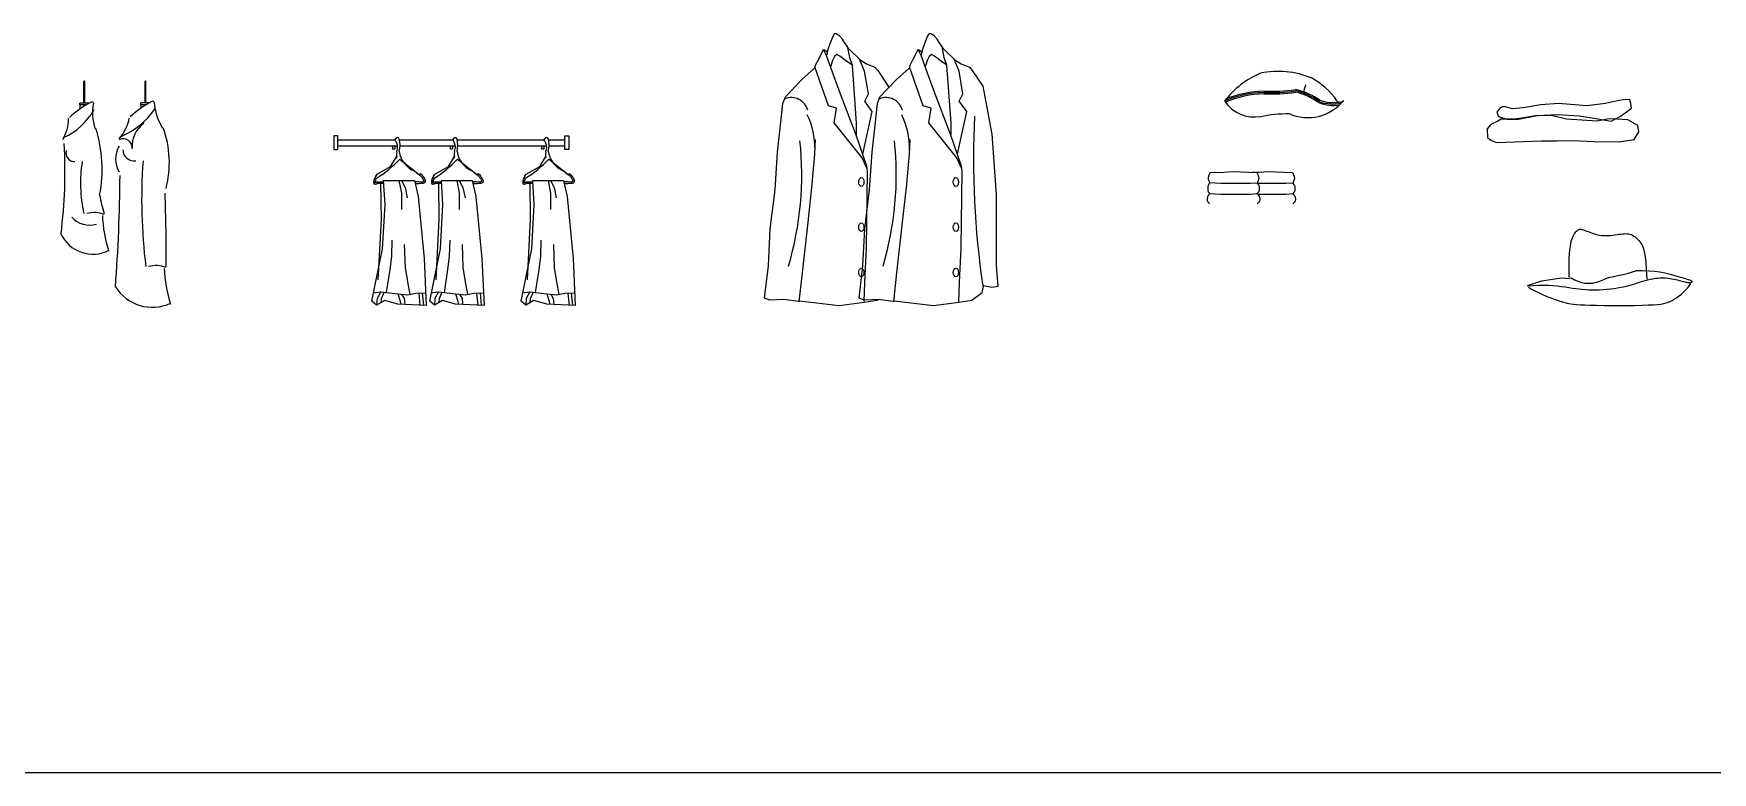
# Model space of a CAD drawing. Header units: inches. Extents: x 8.4 to 50.9, y 14.4 to 39.2.
# Drawn here: x 33.33 to 38.81, y 21.33 to 23.74 of the extents above; entities that cross this region are included whole.
import ezdxf

# ---------------------------------------------------------------- set-up
doc = ezdxf.new("R2010")
doc.units = ezdxf.units.IN
doc.header["$MEASUREMENT"] = 0
doc.layers.add('02', color=2, linetype='Continuous')
doc.layers.add('1', color=1, linetype='Continuous')

msp = doc.modelspace()

# ---------------------------------------------------------------- linework, layer by layer
at = {"layer": '02'}
for p, q in [((33.4987, 23.5132), (33.4987, 23.5832)), ((33.5017, 23.5132), (33.5017, 23.5832)), ((33.6983, 23.514), (33.6983, 23.584)), ((33.7013, 23.514), (33.7013, 23.584)), ((33.5152, 23.5132), (33.4852, 23.5132)), ((33.4852, 23.5072), (33.4852, 23.5132)), ((33.6848, 23.5079), (33.6848, 23.514)), ((33.7148, 23.514), (33.6848, 23.514)), ((38.1148, 23.4968), (38.1048, 23.4842)), ((38.1048, 23.4842), (38.1105, 23.4701)), ((38.1234, 23.5015), (38.1148, 23.4968)), ((38.1334, 23.5015), (38.1234, 23.5015)), ((38.1562, 23.4952), (38.1334, 23.5015)), ((38.1905, 23.4984), (38.1562, 23.4952)), ((38.2477, 23.5078), (38.1905, 23.4984)), ((38.3062, 23.5125), (38.2477, 23.5078)), ((38.3977, 23.5047), (38.3062, 23.5125)), ((38.4591, 23.5125), (38.3977, 23.5047)), ((38.4977, 23.5204), (38.4591, 23.5125)), ((38.5234, 23.5251), (38.4977, 23.5204)), ((38.5105, 23.4717), (38.5434, 23.4968)), ((38.5377, 23.5235), (38.5234, 23.5251)), ((38.542, 23.5125), (38.5377, 23.5235)), ((38.5434, 23.4968), (38.542, 23.5125)), ((38.0848, 23.4434), (38.0734, 23.4292)), ((38.0734, 23.4292), (38.0748, 23.4009)), ((38.1077, 23.4544), (38.0848, 23.4434)), ((38.1191, 23.4607), (38.1077, 23.4544)), ((38.1105, 23.4701), (38.1377, 23.4607)), ((38.1734, 23.4607), (38.1191, 23.4607)), ((38.1377, 23.4607), (38.1748, 23.4607)), ((38.1862, 23.4638), (38.1462, 23.4591)), ((38.1748, 23.4607), (38.2362, 23.4732)), ((38.2362, 23.4732), (38.1862, 23.4638)), ((38.2362, 23.4732), (38.302, 23.4764)), ((38.2877, 23.4717), (38.2362, 23.4732)), ((38.332, 23.4607), (38.2877, 23.4717)), ((38.302, 23.4764), (38.3734, 23.4717)), ((38.432, 23.4544), (38.332, 23.4607)), ((38.3734, 23.4717), (38.422, 23.4638)), ((38.422, 23.4638), (38.4777, 23.4544)), ((38.4705, 23.4622), (38.432, 23.4544)), ((38.4948, 23.4607), (38.4705, 23.4622)), ((38.4777, 23.4544), (38.5105, 23.4717)), ((38.532, 23.4591), (38.4948, 23.4607)), ((38.5648, 23.4402), (38.532, 23.4591)), ((38.5677, 23.4198), (38.5648, 23.4402)), ((34.3266, 23.3941), (34.5129, 23.3941)), ((34.3266, 23.3741), (34.5212, 23.3741)), ((34.5273, 23.3941), (34.7013, 23.3941)), ((34.5293, 23.3741), (34.7096, 23.3741)), ((34.7158, 23.3941), (34.9989, 23.3941)), ((34.7177, 23.3741), (35.0072, 23.3741)), ((35.0133, 23.3941), (35.0666, 23.3941)), ((35.0153, 23.3741), (35.0666, 23.3741)), ((38.0748, 23.4009), (38.0877, 23.3915)), ((38.0877, 23.3915), (38.1034, 23.3852)), ((38.1034, 23.3852), (38.2505, 23.3899)), ((38.2505, 23.3899), (38.3005, 23.3899)), ((38.3005, 23.3899), (38.3548, 23.3915)), ((38.3548, 23.3915), (38.4205, 23.3884)), ((38.4205, 23.3884), (38.5034, 23.3868)), ((38.5034, 23.3868), (38.552, 23.3947)), ((38.552, 23.3947), (38.5677, 23.4198)), ((34.504, 23.3641), (34.512, 23.3641)), ((34.6924, 23.3641), (34.7004, 23.3641)), ((34.99, 23.3641), (34.998, 23.3641)), ((38.2046, 22.919), (38.2513, 22.9342)), ((38.2513, 22.9342), (38.3139, 22.9436)), ((38.3139, 22.9436), (38.3425, 22.9424)), ((38.3447, 22.9447), (38.3577, 22.9378)), ((38.3577, 22.9378), (38.3698, 22.9327)), ((38.3698, 22.9327), (38.381, 22.9292)), ((38.431, 22.9302), (38.437, 22.9322)), ((38.437, 22.9322), (38.4427, 22.9344)), ((38.4427, 22.9344), (38.4483, 22.9367)), ((38.4483, 22.9367), (38.454, 22.9391)), ((38.454, 22.9391), (38.4599, 22.9414)), ((38.4599, 22.9414), (38.4662, 22.9437)), ((38.4662, 22.9437), (38.4732, 22.9458)), ((38.4732, 22.9458), (38.4809, 22.9477)), ((38.4809, 22.9477), (38.4895, 22.9496)), ((38.4895, 22.9496), (38.499, 22.9515)), ((38.499, 22.9515), (38.5095, 22.9537)), ((38.5095, 22.9537), (38.521, 22.9563)), ((38.521, 22.9563), (38.5336, 22.9594)), ((38.5336, 22.9594), (38.5473, 22.9633)), ((38.5473, 22.9633), (38.5583, 22.9668)), ((38.5779, 22.9666), (38.5583, 22.9668)), ((38.5651, 22.9284), (38.5726, 22.9307)), ((38.5726, 22.9307), (38.5804, 22.933)), ((38.6005, 22.9657), (38.5779, 22.9666)), ((38.5804, 22.933), (38.5884, 22.9353)), ((38.5884, 22.9353), (38.5965, 22.9374)), ((38.5965, 22.9374), (38.6048, 22.9394)), ((38.6192, 22.9644), (38.6005, 22.9657)), ((38.6048, 22.9394), (38.6131, 22.9411)), ((38.6131, 22.9411), (38.6214, 22.9425)), ((38.6345, 22.9626), (38.6192, 22.9644)), ((38.6214, 22.9425), (38.6296, 22.9435)), ((38.6296, 22.9435), (38.6377, 22.9441)), ((38.647, 22.9606), (38.6345, 22.9626)), ((38.6377, 22.9441), (38.6457, 22.9443)), ((38.6457, 22.9443), (38.6534, 22.944)), ((38.6575, 22.9584), (38.647, 22.9606)), ((38.6534, 22.944), (38.6609, 22.9433)), ((38.6664, 22.9562), (38.6575, 22.9584)), ((38.6609, 22.9433), (38.6681, 22.9424)), ((38.6745, 22.9539), (38.6664, 22.9562)), ((38.6681, 22.9424), (38.675, 22.9412)), ((38.6823, 22.9517), (38.6745, 22.9539)), ((38.675, 22.9412), (38.6816, 22.9399)), ((38.6816, 22.9399), (38.6878, 22.9385)), ((38.6898, 22.9495), (38.6823, 22.9517)), ((38.6878, 22.9385), (38.6936, 22.9371)), ((38.697, 22.9475), (38.6898, 22.9495)), ((38.6936, 22.9371), (38.6991, 22.9358)), ((38.7038, 22.9456), (38.697, 22.9475)), ((38.6991, 22.9358), (38.7041, 22.9345)), ((38.7101, 22.9438), (38.7038, 22.9456)), ((38.7041, 22.9345), (38.7088, 22.9333)), ((38.7088, 22.9333), (38.7131, 22.9322)), ((38.716, 22.9421), (38.7101, 22.9438)), ((38.7131, 22.9322), (38.7171, 22.9313)), ((38.7213, 22.9405), (38.716, 22.9421)), ((38.7171, 22.9313), (38.7208, 22.9305)), ((38.7208, 22.9305), (38.7242, 22.9298)), ((38.726, 22.9391), (38.7213, 22.9405)), ((38.73, 22.9378), (38.726, 22.9391)), ((38.7335, 22.9366), (38.73, 22.9378)), ((38.7362, 22.9355), (38.7335, 22.9366)), ((38.7384, 22.9345), (38.7362, 22.9355)), ((38.7401, 22.9336), (38.7384, 22.9345)), ((38.7411, 22.9327), (38.7401, 22.9336)), ((38.7404, 22.9301), (38.7413, 22.9307)), ((38.7417, 22.932), (38.7411, 22.9327)), ((38.7413, 22.9307), (38.7417, 22.9313)), ((38.7417, 22.9313), (38.7417, 22.932)), ((38.2046, 22.9179), (38.2229, 22.9196)), ((38.2229, 22.9196), (38.2403, 22.9204)), ((38.2403, 22.9204), (38.2569, 22.9206)), ((38.2569, 22.9206), (38.2727, 22.9201)), ((38.2727, 22.9201), (38.2877, 22.9191)), ((38.2877, 22.9191), (38.3019, 22.9177)), ((38.3019, 22.9177), (38.3153, 22.9161)), ((38.3153, 22.9161), (38.3279, 22.9144)), ((38.3279, 22.9144), (38.3398, 22.9126)), ((38.3398, 22.9126), (38.3511, 22.9109)), ((38.3511, 22.9109), (38.3619, 22.9093)), ((38.3619, 22.9093), (38.3725, 22.9079)), ((38.3725, 22.9079), (38.3829, 22.9067)), ((38.381, 22.9292), (38.3912, 22.9272)), ((38.3829, 22.9067), (38.3934, 22.9057)), ((38.3912, 22.9272), (38.4007, 22.9262)), ((38.3934, 22.9057), (38.4041, 22.905)), ((38.4007, 22.9262), (38.4094, 22.9263)), ((38.4041, 22.905), (38.4152, 22.9046)), ((38.4094, 22.9263), (38.4173, 22.9271)), ((38.4152, 22.9046), (38.4268, 22.9047)), ((38.4173, 22.9271), (38.4244, 22.9285)), ((38.4244, 22.9285), (38.431, 22.9302)), ((38.4268, 22.9047), (38.4388, 22.9051)), ((38.4388, 22.9051), (38.4509, 22.9058)), ((38.4509, 22.9058), (38.4631, 22.9069)), ((38.4631, 22.9069), (38.4751, 22.9082)), ((38.4751, 22.9082), (38.4867, 22.9097)), ((38.4867, 22.9097), (38.4978, 22.9114)), ((38.4978, 22.9114), (38.5083, 22.9132)), ((38.5083, 22.9132), (38.5179, 22.9152)), ((38.5179, 22.9152), (38.5267, 22.9172)), ((38.5267, 22.9172), (38.535, 22.9193)), ((38.535, 22.9193), (38.5428, 22.9215)), ((38.5428, 22.9215), (38.5504, 22.9238)), ((38.5504, 22.9238), (38.5578, 22.9261)), ((38.5578, 22.9261), (38.5651, 22.9284)), ((38.7242, 22.9298), (38.7274, 22.9294)), ((38.7274, 22.9294), (38.7303, 22.9291)), ((38.7303, 22.9291), (38.733, 22.929)), ((38.733, 22.929), (38.7354, 22.9291)), ((38.7354, 22.9291), (38.7374, 22.9293)), ((38.7374, 22.9293), (38.7391, 22.9297)), ((38.7391, 22.9297), (38.7404, 22.9301))]:
    msp.add_line(p, q, dxfattribs=at)
for points in [[(35.987, 23.6989), (35.9786, 23.7106), (35.9718, 23.7212), (35.962, 23.733), (35.9513, 23.739), (35.946, 23.7398), (35.94, 23.7303), (35.9305, 23.7068), (35.9241, 23.6879), (35.9203, 23.6716), (35.9199, 23.6694)], [(36.0382, 23.347), (36.0683, 23.4857), (36.0442, 23.5192), (36.0563, 23.5434), (36.0433, 23.6174), (36.027, 23.6562), (35.9976, 23.6846), (35.9847, 23.6993)], [(35.987, 23.6989), (35.9942, 23.6622), (36.0028, 23.6372), (36.0166, 23.4478), (36.0166, 23.4099)], [(36.2952, 23.6989), (36.2868, 23.7106), (36.28, 23.7212), (36.2702, 23.733), (36.2596, 23.739), (36.2542, 23.7398), (36.2482, 23.7303), (36.2387, 23.7068), (36.2323, 23.6879), (36.2285, 23.6716), (36.2281, 23.6694)], [(36.3464, 23.347), (36.3765, 23.4857), (36.3524, 23.5192), (36.3645, 23.5434), (36.3515, 23.6174), (36.3352, 23.6562), (36.3059, 23.6846), (36.2929, 23.6993)], [(36.2952, 23.6989), (36.3024, 23.6622), (36.311, 23.6372), (36.3248, 23.4478), (36.3248, 23.4099)], [(35.7177, 22.8774), (35.7303, 22.9835), (35.7362, 23.1034), (35.7519, 23.2313), (35.7598, 23.3532), (35.7696, 23.4417), (35.7775, 23.5125), (35.7854, 23.5341), (35.8385, 23.5892), (35.8818, 23.6285), (35.8852, 23.6395), (35.8953, 23.6589), (35.9066, 23.6811), (35.9113, 23.6884), (35.9214, 23.6811), (35.9227, 23.6804)], [(35.91, 23.6864), (35.9187, 23.6697), (35.9341, 23.6268), (35.963, 23.5464), (36.0152, 23.4105), (36.0501, 23.3091), (36.0525, 23.292), (36.0493, 23.0413), (36.0432, 22.9284), (36.0413, 22.8674)], [(36.0006, 23.6395), (35.9858, 23.6493), (35.9631, 23.666), (35.9532, 23.672), (35.9457, 23.6648), (35.9392, 23.652), (35.9351, 23.638), (35.9335, 23.633)], [(36.0259, 22.8774), (36.0385, 22.9835), (36.0444, 23.1034), (36.0601, 23.2313), (36.068, 23.3532), (36.0778, 23.4417), (36.0857, 23.5125), (36.0936, 23.5341), (36.1467, 23.5892), (36.19, 23.6285), (36.1934, 23.6395), (36.2035, 23.6589), (36.2149, 23.6811), (36.2195, 23.6884), (36.2296, 23.6811), (36.2309, 23.6804)], [(36.0261, 23.6562), (36.0502, 23.6415), (36.077, 23.6303), (36.0864, 23.62)], [(36.2182, 23.6864), (36.2269, 23.6697), (36.2423, 23.6268), (36.2712, 23.5464), (36.3234, 23.4105), (36.3583, 23.3091), (36.3607, 23.292), (36.3575, 23.0413), (36.3515, 22.9284), (36.3495, 22.8674)], [(36.3088, 23.6395), (36.294, 23.6493), (36.2713, 23.666), (36.2614, 23.672), (36.2539, 23.6648), (36.2474, 23.652), (36.2433, 23.638), (36.2417, 23.633)], [(36.3343, 23.6562), (36.3584, 23.6415), (36.3852, 23.6303), (36.3946, 23.62)], [(36.0513, 23.3019), (36.036, 23.3352), (35.9446, 23.4493), (35.9522, 23.4969), (35.9265, 23.5045), (35.8827, 23.6282)], [(36.0864, 23.62), (36.1205, 23.5683), (36.1215, 23.563)], [(36.3595, 23.3019), (36.3442, 23.3352), (36.2528, 23.4493), (36.2604, 23.4969), (36.2347, 23.5045), (36.1909, 23.6282)], [(36.3946, 23.62), (36.4287, 23.5683), (36.4581, 23.4124), (36.4728, 23.2153), (36.4728, 22.9858), (36.4781, 22.9171)], [(33.5057, 23.5072), (33.4852, 23.5072), (33.4852, 23.4937)], [(33.7015, 23.5079), (33.6848, 23.5079), (33.6848, 23.4968)], [(35.8306, 22.8657), (35.8409, 22.9604), (35.8594, 23.1249), (35.8717, 23.2381), (35.882, 23.3471), (35.8841, 23.3944)], [(36.1388, 22.8657), (36.1491, 22.9604), (36.1676, 23.1249), (36.1799, 23.2381), (36.1902, 23.3471), (36.1923, 23.3944)], [(34.4455, 23.2495), (34.4456, 23.2645), (34.4545, 23.2821), (34.4987, 23.307), (34.5186, 23.3394)], [(34.634, 23.2495), (34.634, 23.2645), (34.6429, 23.2821), (34.6872, 23.307), (34.707, 23.3394)], [(34.9315, 23.2495), (34.9316, 23.2645), (34.9404, 23.2821), (34.9847, 23.307), (35.0045, 23.3394)], [(34.526, 23.2615), (34.5339, 23.2197), (34.5339, 23.1671)], [(34.5339, 23.2615), (34.5461, 23.2386), (34.5529, 23.2049)], [(34.7145, 23.2615), (34.7224, 23.2197), (34.7224, 23.1671)], [(34.7224, 23.2615), (34.7345, 23.2386), (34.7413, 23.2049)], [(35.012, 23.2615), (35.0199, 23.2197), (35.0199, 23.1671)], [(35.0199, 23.2615), (35.0321, 23.2386), (35.0388, 23.2049)], [(37.1706, 23.2876), (37.1682, 23.283), (37.1664, 23.2791), (37.1651, 23.2759), (37.1643, 23.2731), (37.1638, 23.2707), (37.1637, 23.2687), (37.1639, 23.2669), (37.1642, 23.2653), (37.1647, 23.2637), (37.1653, 23.2621), (37.1659, 23.2607), (37.1665, 23.2592), (37.1671, 23.2579), (37.1675, 23.2565), (37.1678, 23.2553), (37.1679, 23.254), (37.1677, 23.2528), (37.1674, 23.2517), (37.1669, 23.2505), (37.1662, 23.2494), (37.1655, 23.2482), (37.1649, 23.2471), (37.1642, 23.2459), (37.1636, 23.2447), (37.1632, 23.2434), (37.1628, 23.2421), (37.1626, 23.2408), (37.1624, 23.2395), (37.1623, 23.2381), (37.1622, 23.2368), (37.1622, 23.2354), (37.1622, 23.2341), (37.1622, 23.2329), (37.1622, 23.2316), (37.1623, 23.2305), (37.1624, 23.2293), (37.1626, 23.2282), (37.1628, 23.2272), (37.1632, 23.2262), (37.1636, 23.2253), (37.1642, 23.2244), (37.1648, 23.2236), (37.1655, 23.2228), (37.1662, 23.2221), (37.1668, 23.2214), (37.1673, 23.2206), (37.1677, 23.2198), (37.1678, 23.219), (37.1677, 23.2182), (37.1673, 23.2173), (37.1668, 23.2164), (37.1662, 23.2154), (37.1654, 23.2144), (37.1647, 23.2133), (37.1639, 23.2123), (37.1632, 23.2112), (37.1626, 23.21), (37.1621, 23.2089), (37.1616, 23.2077), (37.1613, 23.2065), (37.161, 23.2053), (37.1608, 23.2041), (37.1606, 23.2028), (37.1605, 23.2015), (37.1605, 23.2002), (37.1605, 23.1989), (37.1606, 23.1976), (37.1607, 23.1964), (37.161, 23.1951), (37.1614, 23.1939), (37.1619, 23.1928), (37.1625, 23.1918), (37.1632, 23.1908), (37.164, 23.1899), (37.1648, 23.1891), (37.1656, 23.1883), (37.1663, 23.1875), (37.1669, 23.1868), (37.1673, 23.186), (37.1673, 23.186)], [(37.1706, 23.2876), (37.2144, 23.2887), (37.2436, 23.2904), (37.3218, 23.2876)], [(37.3073, 23.2881), (37.3306, 23.2887), (37.3598, 23.2904), (37.438, 23.2876)], [(37.3218, 23.2876), (37.3241, 23.283), (37.3259, 23.2791), (37.3272, 23.2759), (37.328, 23.2731), (37.3285, 23.2707), (37.3286, 23.2687), (37.3284, 23.2669), (37.3281, 23.2653), (37.3276, 23.2637), (37.327, 23.2621), (37.3264, 23.2607), (37.3258, 23.2592), (37.3252, 23.2579), (37.3248, 23.2565), (37.3245, 23.2553), (37.3244, 23.254), (37.3246, 23.2528), (37.325, 23.2517), (37.3255, 23.2505), (37.3261, 23.2494), (37.3268, 23.2482), (37.3275, 23.2471), (37.3281, 23.2459), (37.3287, 23.2447), (37.3292, 23.2434), (37.3295, 23.2421), (37.3298, 23.2408), (37.3299, 23.2395), (37.33, 23.2381), (37.3301, 23.2368), (37.3301, 23.2354), (37.3301, 23.2341), (37.3301, 23.2329), (37.3301, 23.2316), (37.33, 23.2305), (37.3299, 23.2293), (37.3298, 23.2282), (37.3295, 23.2272), (37.3292, 23.2262), (37.3287, 23.2253), (37.3281, 23.2244), (37.3275, 23.2236), (37.3268, 23.2228), (37.3261, 23.2221), (37.3255, 23.2214), (37.325, 23.2206), (37.3247, 23.2198), (37.3245, 23.219), (37.3247, 23.2182), (37.325, 23.2173), (37.3255, 23.2164), (37.3261, 23.2154), (37.3269, 23.2144), (37.3276, 23.2133), (37.3284, 23.2123), (37.3291, 23.2112), (37.3297, 23.21), (37.3302, 23.2089), (37.3307, 23.2077), (37.331, 23.2065), (37.3313, 23.2053), (37.3316, 23.2041), (37.3317, 23.2028), (37.3318, 23.2015), (37.3319, 23.2002), (37.3318, 23.1989), (37.3317, 23.1976), (37.3316, 23.1964), (37.3313, 23.1951), (37.3309, 23.1939), (37.3304, 23.1928), (37.3298, 23.1918), (37.3291, 23.1908), (37.3283, 23.1899), (37.3275, 23.1891), (37.3267, 23.1883), (37.326, 23.1875), (37.3254, 23.1868), (37.325, 23.186), (37.3248, 23.1853), (37.3248, 23.1851)], [(37.438, 23.2876), (37.4404, 23.283), (37.4422, 23.2791), (37.4435, 23.2759), (37.4443, 23.2731), (37.4447, 23.2707), (37.4448, 23.2687), (37.4447, 23.2669), (37.4443, 23.2653), (37.4438, 23.2637), (37.4433, 23.2621), (37.4426, 23.2607), (37.442, 23.2592), (37.4415, 23.2579), (37.4411, 23.2565), (37.4408, 23.2553), (37.4407, 23.254), (37.4408, 23.2528), (37.4412, 23.2517), (37.4417, 23.2505), (37.4423, 23.2494), (37.443, 23.2482), (37.4437, 23.2471), (37.4444, 23.2459), (37.4449, 23.2447), (37.4454, 23.2434), (37.4458, 23.2421), (37.446, 23.2408), (37.4462, 23.2395), (37.4463, 23.2381), (37.4463, 23.2368), (37.4463, 23.2354), (37.4463, 23.2341), (37.4463, 23.2329), (37.4463, 23.2316), (37.4463, 23.2305), (37.4462, 23.2293), (37.446, 23.2282), (37.4458, 23.2272), (37.4454, 23.2262), (37.4449, 23.2253), (37.4444, 23.2244), (37.4437, 23.2236), (37.443, 23.2228), (37.4423, 23.2221), (37.4417, 23.2214), (37.4412, 23.2206), (37.4409, 23.2198), (37.4408, 23.219), (37.4409, 23.2182), (37.4412, 23.2173), (37.4418, 23.2164), (37.4424, 23.2154), (37.4431, 23.2144), (37.4439, 23.2133), (37.4446, 23.2123), (37.4453, 23.2112), (37.4459, 23.21), (37.4465, 23.2089), (37.4469, 23.2077), (37.4473, 23.2065), (37.4476, 23.2053), (37.4478, 23.2041), (37.448, 23.2028), (37.4481, 23.2015), (37.4481, 23.2002), (37.4481, 23.1989), (37.448, 23.1976), (37.4478, 23.1964), (37.4475, 23.1951), (37.4472, 23.1939), (37.4467, 23.1928), (37.4461, 23.1918), (37.4454, 23.1908), (37.4446, 23.1899), (37.4438, 23.1891), (37.443, 23.1883), (37.4422, 23.1875), (37.4416, 23.1868), (37.4412, 23.186), (37.4411, 23.1853), (37.4411, 23.1851)], [(34.466, 23.251), (34.468, 23.1352), (34.4573, 22.9375)], [(34.6544, 23.251), (34.6564, 23.1352), (34.6457, 22.9375)], [(34.952, 23.251), (34.954, 23.1352), (34.9433, 22.9375)], [(37.1678, 23.2546), (37.2052, 23.2521), (37.2545, 23.2526), (37.3009, 23.2526), (37.3249, 23.2538)], [(37.1678, 23.2192), (37.2052, 23.2166), (37.2545, 23.2172), (37.3009, 23.2172), (37.3249, 23.2183)], [(37.3248, 23.2521), (37.3707, 23.2526), (37.4171, 23.2526), (37.4412, 23.2538)], [(37.3254, 23.2166), (37.3707, 23.2172), (37.4171, 23.2172), (37.4412, 23.2183)], [(37.3248, 23.1851), (37.3249, 23.1851)], [(38.3404, 22.9447), (38.3404, 22.9773), (38.3409, 23.0037), (38.342, 23.0247), (38.3435, 23.0411), (38.3454, 23.0537), (38.3475, 23.0634), (38.3498, 23.0708), (38.3523, 23.0767), (38.3547, 23.0819), (38.3572, 23.0865), (38.3597, 23.0904), (38.3622, 23.0938), (38.3647, 23.0966), (38.3671, 23.0988), (38.3696, 23.1005), (38.3721, 23.1017), (38.3745, 23.1024), (38.377, 23.1027), (38.3797, 23.1025), (38.3825, 23.102), (38.3856, 23.101), (38.389, 23.0998), (38.3929, 23.0983), (38.3972, 23.0965), (38.402, 23.0945), (38.4074, 23.0924), (38.4132, 23.0902), (38.4193, 23.0881), (38.4258, 23.0862), (38.4326, 23.0844), (38.4397, 23.0831), (38.4469, 23.0821), (38.4542, 23.0816), (38.4617, 23.0815), (38.4691, 23.0818), (38.4764, 23.0824), (38.4835, 23.0832), (38.4904, 23.0841), (38.4971, 23.0851), (38.5033, 23.086), (38.5091, 23.0868), (38.5146, 23.0874), (38.5197, 23.0879), (38.5245, 23.088), (38.5291, 23.0878), (38.5336, 23.0873), (38.5379, 23.0863), (38.5422, 23.0848), (38.5465, 23.0828), (38.5508, 23.0803), (38.5551, 23.0773), (38.5592, 23.0739), (38.5632, 23.0702), (38.5671, 23.0662), (38.5707, 23.0619), (38.5742, 23.0574), (38.5773, 23.0525), (38.5802, 23.0467), (38.5829, 23.0389), (38.5854, 23.0283), (38.5877, 23.014), (38.5899, 22.9951), (38.592, 22.9707), (38.594, 22.9401)], [(34.5029, 23.0672), (34.5015, 23.0132), (34.4961, 22.9713), (34.4844, 22.8967)], [(34.5434, 23.0523), (34.5461, 22.9767), (34.5556, 22.9187), (34.5614, 22.8896)], [(34.6913, 23.0672), (34.6899, 23.0132), (34.6845, 22.9713), (34.6729, 22.8967)], [(34.7318, 23.0523), (34.7345, 22.9767), (34.744, 22.9187), (34.7498, 22.8896)], [(34.9888, 23.0672), (34.9875, 23.0132), (34.9821, 22.9713), (34.9704, 22.8967)], [(35.0294, 23.0523), (35.0321, 22.9767), (35.0415, 22.9187), (35.0473, 22.8896)], [(34.4418, 22.8947), (34.4667, 22.8988), (34.5219, 22.8922), (34.5548, 22.8883), (34.5811, 22.8936), (34.6129, 22.8952)], [(34.4667, 22.8988), (34.4549, 22.8765), (34.453, 22.8549)], [(34.4774, 22.8975), (34.468, 22.8752), (34.4664, 22.8625)], [(34.5219, 22.8922), (34.5298, 22.8686), (34.5307, 22.8592)], [(34.5345, 22.8907), (34.5429, 22.8765), (34.5445, 22.8605)], [(34.5904, 22.894), (34.5942, 22.8551)], [(34.6017, 22.8946), (34.6056, 22.8546)], [(34.6303, 22.8947), (34.6552, 22.8988), (34.7104, 22.8922), (34.7432, 22.8883), (34.7695, 22.8936), (34.8014, 22.8952)], [(34.6552, 22.8988), (34.6433, 22.8765), (34.6415, 22.8549)], [(34.6658, 22.8975), (34.6565, 22.8752), (34.6549, 22.8625)], [(34.7104, 22.8922), (34.7182, 22.8686), (34.7192, 22.8592)], [(34.723, 22.8907), (34.7314, 22.8765), (34.733, 22.8605)], [(34.7788, 22.894), (34.7826, 22.8551)], [(34.7902, 22.8946), (34.7941, 22.8546)], [(34.9278, 22.8947), (34.9527, 22.8988), (35.0079, 22.8922), (35.0407, 22.8883), (35.067, 22.8936), (35.0989, 22.8952)], [(34.9527, 22.8988), (34.9409, 22.8765), (34.939, 22.8549)], [(34.9634, 22.8975), (34.954, 22.8752), (34.9524, 22.8625)], [(35.0079, 22.8922), (35.0158, 22.8686), (35.0167, 22.8592)], [(35.0205, 22.8907), (35.0289, 22.8765), (35.0305, 22.8605)], [(35.0763, 22.894), (35.0802, 22.8551)], [(35.0877, 22.8946), (35.0916, 22.8546)], [(35.8275, 22.8668), (35.781, 22.8732), (35.7346, 22.871), (35.7177, 22.8774)], [(36.1357, 22.8668), (36.0892, 22.8732), (36.0428, 22.871), (36.0259, 22.8774)], [(36.1399, 22.8689), (36.2686, 22.8542), (36.3508, 22.8647), (36.393, 22.871), (36.4268, 22.8963), (36.431, 22.9174)], [(36.431, 22.9195), (36.4584, 22.9132), (36.4795, 22.9174)], [(38.2077, 22.9141), (38.2182, 22.9076), (38.2283, 22.902), (38.2378, 22.897), (38.2469, 22.8927), (38.2555, 22.8889), (38.2637, 22.8856), (38.2714, 22.8826), (38.2787, 22.8798), (38.2856, 22.8773), (38.2921, 22.8748), (38.2984, 22.8725), (38.3044, 22.8704), (38.3102, 22.8684), (38.3159, 22.8665), (38.3215, 22.8648), (38.3272, 22.8632), (38.3329, 22.8617), (38.3391, 22.8604), (38.3462, 22.8592), (38.3545, 22.8581), (38.3646, 22.8571), (38.3768, 22.8563), (38.3915, 22.8556), (38.4092, 22.855), (38.4301, 22.8546), (38.4534, 22.8543), (38.4784, 22.8541), (38.5041, 22.8541), (38.5298, 22.8542), (38.5545, 22.8545), (38.5774, 22.855), (38.5976, 22.8556), (38.6145, 22.8564), (38.6283, 22.8575), (38.6396, 22.8588), (38.6489, 22.8604), (38.6567, 22.8624), (38.6635, 22.8647), (38.6697, 22.8675), (38.676, 22.8707), (38.6827, 22.8744), (38.6899, 22.8788), (38.6974, 22.884), (38.7052, 22.89), (38.7131, 22.8971), (38.7212, 22.9054), (38.7293, 22.915), (38.7373, 22.926)], [(35.8317, 22.8689), (35.9604, 22.8542), (36.0426, 22.8647), (36.0848, 22.871), (36.0875, 22.8731)]]:
    msp.add_lwpolyline(points, dxfattribs=at)
msp.add_lwpolyline([(37.5833, 23.5208, 0.124597), (37.5001, 23.5953, 0.151645), (37.3342, 23.6105, 0.12993), (37.2167, 23.5196, 0.294601), (37.3351, 23.47, -0.061928), (37.4272, 23.479, 0.340238), (37.6046, 23.5215, -0.548274), (37.5822, 23.5223)], format="xyb", dxfattribs=at)
for points in [[(34.3135, 23.3621), (34.3266, 23.3621), (34.3266, 23.4071), (34.3135, 23.4071)], [(35.0797, 23.3621), (35.0666, 23.3621), (35.0666, 23.4071), (35.0797, 23.4071)], [(34.4758, 23.2615), (34.5763, 23.2615), (34.588, 23.2096), (34.6081, 23.0073), (34.6147, 22.8542), (34.5217, 22.8583), (34.4798, 22.87), (34.453, 22.8549), (34.438, 22.8683), (34.4725, 23.0391), (34.4808, 23.1829), (34.4758, 23.2615)], [(34.6643, 23.2615), (34.7647, 23.2615), (34.7764, 23.2096), (34.7965, 23.0073), (34.8031, 22.8542), (34.7101, 22.8583), (34.6683, 22.87), (34.6415, 22.8549), (34.6264, 22.8683), (34.6609, 23.0391), (34.6693, 23.1829), (34.6643, 23.2615)], [(34.9618, 23.2615), (35.0622, 23.2615), (35.0739, 23.2096), (35.094, 23.0073), (35.1007, 22.8542), (35.0076, 22.8583), (34.9658, 22.87), (34.939, 22.8549), (34.924, 22.8683), (34.9585, 23.0391), (34.9668, 23.1829), (34.9618, 23.2615)]]:
    msp.add_lwpolyline(points, close=True, dxfattribs=at)
for centre, radius, start, end in [((33.5002, 23.5832), 0.0015, 0, 180), ((33.5002, 23.5532), 0.0015, 180, 0), ((33.6998, 23.584), 0.0015, 0, 180), ((33.6998, 23.554), 0.0015, 180, 0), ((37.3579, 23.1876), 0.3608, 92.035, 113.0382), ((37.3579, 23.1876), 0.3563, 92.035, 112.8805), ((37.3579, 23.1876), 0.3652, 92.035, 111.7903), ((37.3709, 24.0726), 0.5295, 267.1825, 278.5457), ((37.3709, 24.0726), 0.5251, 267.1825, 278.5457), ((37.3709, 24.0726), 0.5207, 267.1825, 278.5457), ((37.3959, 23.3316), 0.2236, 55.2856, 76.5647), ((37.3959, 23.3316), 0.228, 55.2856, 76.5647), ((37.3959, 23.3316), 0.2324, 55.2856, 76.5647), ((37.5037, 23.5544), 0.028, 139.4598, 200.8437), ((33.3391, 23.6027), 0.2226, 294.8922, 330.2741), ((33.6981, 23.1932), 0.3682, 118.5129, 132.0564), ((33.5247, 23.5124), 0.005, 4.5559, 118.5129), ((33.6957, 23.4818), 0.1689, 169.4185, 197.6077), ((33.518, 23.6426), 0.2591, 292.3784, 325.1575), ((33.8963, 23.1954), 0.3682, 118.5129, 132.0564), ((33.7229, 23.5146), 0.005, 4.5559, 118.5129), ((33.913, 23.5297), 0.1857, 184.5559, 211.4295), ((35.8048, 23.4755), 0.056, 15.7523, 111.1565), ((36.113, 23.4755), 0.056, 15.7523, 111.1565), ((37.5698, 23.6264), 0.1205, 247.6779, 280.7084), ((37.5698, 23.6264), 0.1161, 247.6779, 283.9738), ((37.5698, 23.6264), 0.1116, 247.6779, 280.0692), ((33.3295, 23.4598), 0.1193, 327.1656, 1.3703), ((33.119, 23.2978), 0.4393, 349.0009, 17.6056), ((33.512, 23.4895), 0.1372, 317.7427, 349.6273), ((33.7488, 23.372), 0.0932, 125.4986, 183.0289), ((33.4429, 23.3196), 0.3345, 345.4059, 19.8053), ((35.6122, 23.3615), 0.2701, 359.9116, 24.988), ((35.9204, 23.3615), 0.2701, 359.9116, 24.988), ((39.3053, 23.3332), 2.9064, 177.2767, 188.2096), ((31.8296, 23.2914), 1.6076, 352.7183, 3.2203), ((33.6825, 23.3311), 0.0805, 148.6376, 211.3624), ((33.6269, 23.3681), 0.0291, 352.052, 116.9363), ((34.786, 23.2806), 1.0529, 343.5409, 5.9886), ((35.0942, 23.2806), 1.0529, 343.5409, 5.9886), ((33.4677, 23.3502), 0.0273, 161.4641, 273.5722), ((33.9162, 23.2525), 0.4286, 170.5405, 193.3476), ((33.6633, 23.3625), 0.0377, 182.2723, 276.5917), ((35.444, 23.1986), 1.7569, 175.8708, 187.1214), ((34.2393, 23.6046), 0.398, 302.3717, 316.5916), ((34.6286, 23.3375), 0.1112, 171.6356, 181.9797), ((34.5281, 23.3345), 0.0107, 152.7701, 184.3937), ((34.6073, 23.3674), 0.0814, 188.638, 249.0108), ((40.4473, 30.7453), 9.487, 231.39887, 231.90602), ((34.4277, 23.6046), 0.398, 302.3717, 316.5916), ((34.817, 23.3375), 0.1112, 171.6356, 181.9797), ((34.7165, 23.3345), 0.0107, 152.7701, 184.3937), ((34.7957, 23.3674), 0.0814, 188.638, 249.0108), ((40.6358, 30.7453), 9.487, 231.39887, 231.90602), ((34.7252, 23.6046), 0.398, 302.3717, 316.5916), ((35.1145, 23.3375), 0.1112, 171.6356, 181.9797), ((35.0141, 23.3345), 0.0107, 152.7701, 184.3937), ((35.0932, 23.3674), 0.0814, 188.638, 249.0108), ((40.9333, 30.7453), 9.487, 231.39887, 231.90602), ((28.3647, 23.313), 5.2521, 355.6528, 359.6092), ((33.9308, 23.2755), 0.3855, 189.1699, 198.44), ((28.7409, 23.0377), 5.026, 359.3515, 2.0825), ((33.5319, 23.0621), 0.0945, 69.4186, 104.5629), ((33.5178, 23.1954), 0.0793, 222.3171, 286.4334), ((33.9831, 23.1635), 0.4243, 182.1512, 198.2233), ((33.5279, 23.1352), 0.1141, 204.6219, 297.2363), ((33.7334, 22.8894), 0.0945, 69.4186, 104.5629), ((34.1846, 22.9907), 0.4243, 182.1512, 198.2233), ((33.7224, 22.9908), 0.1426, 212.1387, 294.4999)]:
    msp.add_arc(centre, radius, start, end, dxfattribs=at)
for centre, start_param, end_param in [((34.5163, 23.3653), 7.653571, 7.932894), ((34.5163, 23.3653), 4.478356, 6.983223), ((34.7048, 23.3653), 7.653571, 7.932894), ((34.7048, 23.3653), 4.478356, 6.983223), ((35.0023, 23.3653), 7.653571, 7.932894), ((35.0023, 23.3653), 4.478356, 6.983223)]:
    msp.add_ellipse(centre, major_axis=(0.0051, 0.0363), ratio=0.329674, start_param=start_param, end_param=end_param, dxfattribs=at)
for centre in [(36.0331, 23.2563), (36.3413, 23.2563), (36.0331, 23.1089), (36.3413, 23.1089), (36.0331, 22.9614), (36.3413, 22.9614)]:
    msp.add_ellipse(centre, major_axis=(0, 0.0143), ratio=0.580645, dxfattribs=at)
for points in [[(34.5122, 23.3949), (34.512, 23.3947), (34.5118, 23.3945), (34.5115, 23.3941)], [(34.7007, 23.3949), (34.7005, 23.3947), (34.7002, 23.3945), (34.7, 23.3941)], [(34.9982, 23.3949), (34.998, 23.3947), (34.9978, 23.3945), (34.9975, 23.3941)], [(34.5781, 23.2915), (34.5851, 23.2843), (34.592, 23.2771), (34.5961, 23.2845)], [(34.7666, 23.2915), (34.7735, 23.2843), (34.7805, 23.2771), (34.7846, 23.2845)], [(35.0641, 23.2915), (35.071, 23.2843), (35.078, 23.2771), (35.0821, 23.2845)], [(34.477, 23.2509), (34.4701, 23.251), (34.4627, 23.251), (34.455, 23.251)], [(34.5873, 23.2573), (34.5839, 23.2573), (34.5805, 23.2572), (34.5772, 23.2572)], [(34.6654, 23.2509), (34.6585, 23.251), (34.6512, 23.251), (34.6434, 23.251)], [(34.7758, 23.2573), (34.7723, 23.2573), (34.7689, 23.2572), (34.7657, 23.2572)], [(34.963, 23.2509), (34.956, 23.251), (34.9487, 23.251), (34.941, 23.251)], [(35.0733, 23.2573), (35.0698, 23.2573), (35.0665, 23.2572), (35.0632, 23.2572)]]:
    msp.add_open_spline(points, degree=3, dxfattribs=at)
for points, knots in [([(34.5125, 23.3741), (34.5125, 23.3741), (34.5125, 23.3741), (34.5122, 23.3716), (34.5121, 23.369), (34.512, 23.3657), (34.512, 23.3649), (34.512, 23.3641)], [1.2972199, 1.2972199, 1.2972199, 1.2972199, 1.2994109, 1.2994109, 1.5277551, 1.5277551, 1.5945504, 1.5945504, 1.5945504, 1.5945504]), ([(34.5185, 23.3536), (34.5187, 23.3547), (34.5188, 23.3557), (34.5198, 23.3592), (34.52, 23.3618), (34.5216, 23.3673), (34.5215, 23.3699), (34.5212, 23.375), (34.5208, 23.3775), (34.5194, 23.3821), (34.5189, 23.3843), (34.5162, 23.3878), (34.5155, 23.3895), (34.5143, 23.392), (34.5138, 23.3928), (34.5129, 23.3941), (34.5125, 23.3946), (34.5122, 23.3949)], [4.343888, 4.343888, 4.343888, 4.343888, 4.441004, 4.441004, 4.669348, 4.669348, 4.897692, 4.897692, 5.126036, 5.126036, 5.354381, 5.354381, 5.582725, 5.582725, 5.749777, 5.749777, 5.913171, 5.913171, 5.913171, 5.913171]), ([(34.701, 23.3741), (34.7009, 23.3741), (34.7009, 23.3741), (34.7007, 23.3716), (34.7005, 23.369), (34.7004, 23.3657), (34.7004, 23.3649), (34.7004, 23.3641)], [1.2972199, 1.2972199, 1.2972199, 1.2972199, 1.2994109, 1.2994109, 1.5277551, 1.5277551, 1.5945504, 1.5945504, 1.5945504, 1.5945504]), ([(34.707, 23.3536), (34.7071, 23.3547), (34.7073, 23.3557), (34.7083, 23.3592), (34.7084, 23.3618), (34.7101, 23.3673), (34.71, 23.3699), (34.7096, 23.375), (34.7093, 23.3775), (34.7078, 23.3821), (34.7073, 23.3843), (34.7046, 23.3878), (34.704, 23.3895), (34.7028, 23.392), (34.7023, 23.3928), (34.7014, 23.3941), (34.701, 23.3946), (34.7007, 23.3949)], [4.343888, 4.343888, 4.343888, 4.343888, 4.441004, 4.441004, 4.669348, 4.669348, 4.897692, 4.897692, 5.126036, 5.126036, 5.354381, 5.354381, 5.582725, 5.582725, 5.749777, 5.749777, 5.913171, 5.913171, 5.913171, 5.913171]), ([(34.9985, 23.3741), (34.9985, 23.3741), (34.9985, 23.3741), (34.9982, 23.3716), (34.998, 23.369), (34.998, 23.3657), (34.998, 23.3649), (34.998, 23.3641)], [1.2972199, 1.2972199, 1.2972199, 1.2972199, 1.2994109, 1.2994109, 1.5277551, 1.5277551, 1.5945504, 1.5945504, 1.5945504, 1.5945504]), ([(35.0045, 23.3536), (35.0047, 23.3547), (35.0048, 23.3557), (35.0058, 23.3592), (35.006, 23.3618), (35.0076, 23.3673), (35.0075, 23.3699), (35.0071, 23.375), (35.0068, 23.3775), (35.0054, 23.3821), (35.0049, 23.3843), (35.0022, 23.3878), (35.0015, 23.3895), (35.0003, 23.392), (34.9998, 23.3928), (34.9989, 23.3941), (34.9985, 23.3946), (34.9982, 23.3949)], [4.343888, 4.343888, 4.343888, 4.343888, 4.441004, 4.441004, 4.669348, 4.669348, 4.897692, 4.897692, 5.126036, 5.126036, 5.354381, 5.354381, 5.582725, 5.582725, 5.749777, 5.749777, 5.913171, 5.913171, 5.913171, 5.913171]), ([(34.455, 23.251), (34.4512, 23.2493), (34.4455, 23.2465), (34.4428, 23.2637), (34.449, 23.2735), (34.4545, 23.2821)], [132.455553, 132.455553, 132.455553, 132.455553, 141.943527, 146.318202, 176.586161, 176.586161, 176.586161, 176.586161]), ([(34.4495, 23.2541), (34.4494, 23.2546), (34.4494, 23.2552), (34.4494, 23.2569), (34.4494, 23.258), (34.4498, 23.2609), (34.4502, 23.2627), (34.4513, 23.2659), (34.4518, 23.2671), (34.4524, 23.2684)], [146.43872, 146.43872, 146.43872, 146.43872, 148.265324, 148.265324, 151.91853, 151.91853, 158.518496, 158.518496, 163.251809, 163.251809, 163.251809, 163.251809]), ([(34.5961, 23.2845), (34.6005, 23.2794), (34.607, 23.2718), (34.6137, 23.2587), (34.6063, 23.2512), (34.6005, 23.2504), (34.5788, 23.2504)], [0, 0, 0, 0, 21.227615, 31.188499, 37.723788, 48.809269, 48.809269, 48.809269, 48.809269]), ([(34.5943, 23.279), (34.5958, 23.2772), (34.5972, 23.2755), (34.6007, 23.2711), (34.6026, 23.2684), (34.6046, 23.265), (34.6048, 23.2647), (34.6052, 23.2641), (34.6053, 23.2637), (34.6058, 23.2628), (34.6061, 23.2622), (34.6065, 23.2612), (34.6067, 23.2607), (34.6068, 23.2601), (34.6068, 23.2599), (34.6068, 23.2596), (34.6068, 23.2595), (34.6068, 23.2594), (34.6068, 23.2594), (34.6068, 23.2594), (34.6068, 23.2593), (34.6067, 23.2592), (34.6067, 23.2591), (34.6064, 23.2587), (34.6061, 23.2584), (34.6054, 23.2577), (34.6049, 23.2574), (34.6041, 23.2568), (34.6036, 23.2566), (34.6025, 23.2561), (34.6017, 23.2559), (34.6001, 23.2556), (34.5992, 23.2556), (34.5973, 23.2556), (34.5963, 23.2556), (34.5936, 23.2559), (34.5919, 23.2563), (34.5893, 23.2569), (34.5884, 23.2571), (34.5875, 23.2573), (34.5874, 23.2573), (34.5873, 23.2573)], [3.137634, 3.137634, 3.137634, 3.137634, 10.425527, 10.425527, 20.851053, 20.851053, 21.970431, 21.970431, 23.089808, 23.089808, 25.328563, 25.328563, 27.567318, 27.567318, 29.230823, 29.230823, 30.894327, 30.894327, 31.496447, 31.496447, 32.098568, 32.098568, 33.302808, 33.302808, 35.638781, 35.638781, 37.974755, 37.974755, 40.310729, 40.310729, 43.800983, 43.800983, 47.291237, 47.291237, 50.781491, 50.781491, 56.208194, 56.208194, 58.675978, 58.675978, 58.936899, 58.936899, 58.936899, 58.936899]), ([(34.6434, 23.251), (34.6397, 23.2493), (34.6339, 23.2465), (34.6312, 23.2637), (34.6375, 23.2735), (34.6429, 23.2821)], [132.455553, 132.455553, 132.455553, 132.455553, 141.943527, 146.318202, 176.586161, 176.586161, 176.586161, 176.586161]), ([(34.6379, 23.2541), (34.6379, 23.2546), (34.6378, 23.2552), (34.6378, 23.2569), (34.6379, 23.258), (34.6382, 23.2609), (34.6387, 23.2627), (34.6397, 23.2659), (34.6402, 23.2671), (34.6408, 23.2684)], [146.43872, 146.43872, 146.43872, 146.43872, 148.265324, 148.265324, 151.91853, 151.91853, 158.518496, 158.518496, 163.251809, 163.251809, 163.251809, 163.251809]), ([(34.7846, 23.2845), (34.789, 23.2794), (34.7955, 23.2718), (34.8021, 23.2587), (34.7948, 23.2512), (34.789, 23.2504), (34.7672, 23.2504)], [0, 0, 0, 0, 21.227615, 31.188499, 37.723788, 48.809269, 48.809269, 48.809269, 48.809269]), ([(34.7827, 23.279), (34.7842, 23.2772), (34.7857, 23.2755), (34.7891, 23.2711), (34.791, 23.2684), (34.793, 23.265), (34.7932, 23.2647), (34.7936, 23.2641), (34.7938, 23.2637), (34.7943, 23.2628), (34.7946, 23.2622), (34.795, 23.2612), (34.7951, 23.2607), (34.7953, 23.2601), (34.7953, 23.2599), (34.7953, 23.2596), (34.7953, 23.2595), (34.7953, 23.2594), (34.7953, 23.2594), (34.7952, 23.2594), (34.7952, 23.2593), (34.7952, 23.2592), (34.7951, 23.2591), (34.7948, 23.2587), (34.7945, 23.2584), (34.7938, 23.2577), (34.7934, 23.2574), (34.7925, 23.2568), (34.7921, 23.2566), (34.7909, 23.2561), (34.7902, 23.2559), (34.7885, 23.2556), (34.7877, 23.2556), (34.7858, 23.2556), (34.7848, 23.2556), (34.7821, 23.2559), (34.7803, 23.2563), (34.7777, 23.2569), (34.7769, 23.2571), (34.7759, 23.2573), (34.7759, 23.2573), (34.7758, 23.2573)], [3.137634, 3.137634, 3.137634, 3.137634, 10.425527, 10.425527, 20.851053, 20.851053, 21.970431, 21.970431, 23.089808, 23.089808, 25.328563, 25.328563, 27.567318, 27.567318, 29.230823, 29.230823, 30.894327, 30.894327, 31.496447, 31.496447, 32.098568, 32.098568, 33.302808, 33.302808, 35.638781, 35.638781, 37.974755, 37.974755, 40.310729, 40.310729, 43.800983, 43.800983, 47.291237, 47.291237, 50.781491, 50.781491, 56.208194, 56.208194, 58.675978, 58.675978, 58.936899, 58.936899, 58.936899, 58.936899]), ([(34.941, 23.251), (34.9372, 23.2493), (34.9315, 23.2465), (34.9288, 23.2637), (34.935, 23.2735), (34.9404, 23.2821)], [132.455553, 132.455553, 132.455553, 132.455553, 141.943527, 146.318202, 176.586161, 176.586161, 176.586161, 176.586161]), ([(34.9355, 23.2541), (34.9354, 23.2546), (34.9354, 23.2552), (34.9354, 23.2569), (34.9354, 23.258), (34.9358, 23.2609), (34.9362, 23.2627), (34.9372, 23.2659), (34.9377, 23.2671), (34.9383, 23.2684)], [146.43872, 146.43872, 146.43872, 146.43872, 148.265324, 148.265324, 151.91853, 151.91853, 158.518496, 158.518496, 163.251809, 163.251809, 163.251809, 163.251809]), ([(35.0821, 23.2845), (35.0865, 23.2794), (35.093, 23.2718), (35.0996, 23.2587), (35.0923, 23.2512), (35.0865, 23.2504), (35.0647, 23.2504)], [0, 0, 0, 0, 21.227615, 31.188499, 37.723788, 48.809269, 48.809269, 48.809269, 48.809269]), ([(35.0802, 23.279), (35.0817, 23.2772), (35.0832, 23.2755), (35.0866, 23.2711), (35.0886, 23.2684), (35.0906, 23.265), (35.0908, 23.2647), (35.0912, 23.2641), (35.0913, 23.2637), (35.0918, 23.2628), (35.0921, 23.2622), (35.0925, 23.2612), (35.0927, 23.2607), (35.0928, 23.2601), (35.0928, 23.2599), (35.0928, 23.2596), (35.0928, 23.2595), (35.0928, 23.2594), (35.0928, 23.2594), (35.0928, 23.2594), (35.0928, 23.2593), (35.0927, 23.2592), (35.0926, 23.2591), (35.0924, 23.2587), (35.0921, 23.2584), (35.0914, 23.2577), (35.0909, 23.2574), (35.09, 23.2568), (35.0896, 23.2566), (35.0884, 23.2561), (35.0877, 23.2559), (35.0861, 23.2556), (35.0852, 23.2556), (35.0833, 23.2556), (35.0823, 23.2556), (35.0796, 23.2559), (35.0779, 23.2563), (35.0752, 23.2569), (35.0744, 23.2571), (35.0735, 23.2573), (35.0734, 23.2573), (35.0733, 23.2573)], [3.137634, 3.137634, 3.137634, 3.137634, 10.425527, 10.425527, 20.851053, 20.851053, 21.970431, 21.970431, 23.089808, 23.089808, 25.328563, 25.328563, 27.567318, 27.567318, 29.230823, 29.230823, 30.894327, 30.894327, 31.496447, 31.496447, 32.098568, 32.098568, 33.302808, 33.302808, 35.638781, 35.638781, 37.974755, 37.974755, 40.310729, 40.310729, 43.800983, 43.800983, 47.291237, 47.291237, 50.781491, 50.781491, 56.208194, 56.208194, 58.675978, 58.675978, 58.936899, 58.936899, 58.936899, 58.936899]), ([(34.4767, 23.2561), (34.4536, 23.2558), (34.4535, 23.2558), (34.453, 23.2556), (34.4527, 23.2554), (34.452, 23.2551), (34.4517, 23.255), (34.4508, 23.2546), (34.4502, 23.2543), (34.4496, 23.2541), (34.4495, 23.2541), (34.4495, 23.2541)], [131.838011, 131.838011, 131.838011, 131.838011, 132.190725, 132.190725, 133.006309, 133.006309, 133.821894, 133.821894, 135.453063, 135.453063, 135.632847, 135.632847, 135.632847, 135.632847]), ([(34.6651, 23.2561), (34.6421, 23.2558), (34.6419, 23.2558), (34.6414, 23.2556), (34.6411, 23.2554), (34.6404, 23.2551), (34.6401, 23.255), (34.6392, 23.2546), (34.6386, 23.2543), (34.638, 23.2541), (34.638, 23.2541), (34.6379, 23.2541)], [131.838011, 131.838011, 131.838011, 131.838011, 132.190725, 132.190725, 133.006309, 133.006309, 133.821894, 133.821894, 135.453063, 135.453063, 135.632847, 135.632847, 135.632847, 135.632847]), ([(34.9627, 23.2561), (34.9396, 23.2558), (34.9395, 23.2558), (34.939, 23.2556), (34.9386, 23.2554), (34.938, 23.2551), (34.9377, 23.255), (34.9367, 23.2546), (34.9362, 23.2543), (34.9356, 23.2541), (34.9355, 23.2541), (34.9355, 23.2541)], [131.838011, 131.838011, 131.838011, 131.838011, 132.190725, 132.190725, 133.006309, 133.006309, 133.821894, 133.821894, 135.453063, 135.453063, 135.632847, 135.632847, 135.632847, 135.632847])]:
    msp.add_open_spline(points, degree=3, knots=knots, dxfattribs=at)
at = {"layer": '1'}
msp.add_line((30.2087, 21.3329), (50.5349, 21.3329), dxfattribs=at)

doc.saveas('drawing.dxf')
